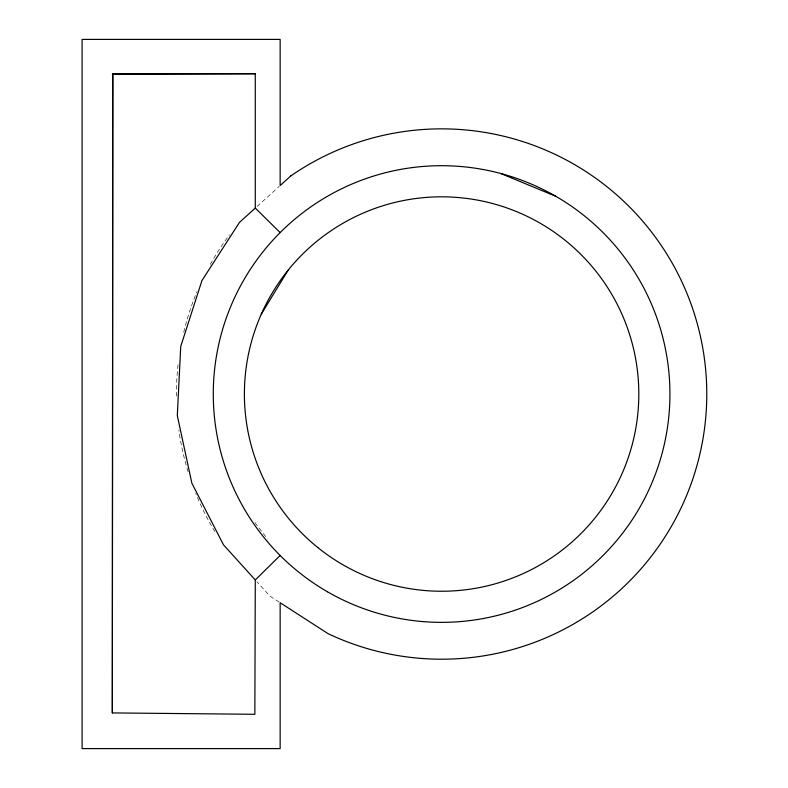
<?xml version="1.0" encoding="UTF-8"?>
<svg xmlns="http://www.w3.org/2000/svg" width="788" height="788" viewBox="0 0 788 788"><rect width="100%" height="100%" fill="white"/><g stroke="black" fill="none" stroke-linecap="round" stroke-linejoin="round"><path stroke-width="0.59" stroke-dasharray="3.94 2.96" d="M257.065 206.456L279.267 186.362M279.129 602.071L269.949 596.152L256.918 581.751M254.908 522.582L267.526 539.031M214.917 531.614A265.172 265.172 0 0 1 195.759 493.426M188.076 471.756A265.172 265.172 0 0 1 178.886 430.031M176.443 396.187A265.172 265.172 0 0 1 178.226 363.229M183.732 332.211A265.172 265.172 0 0 1 197.01 291.599M210.288 264.374A265.172 265.172 0 0 1 229.643 234.686"/><path stroke-width="1.18" d="M255.282 208.071L239.483 222.383L201.945 280.548L180.738 346.434L177.31 415.581L191.888 483.251L223.487 544.833L255.282 579.958L254.849 714.283L112.339 712.923L112.773 73.717L255.282 73.717L255.282 208.071L280.154 232.578M261.271 314.205L288.073 270.245M112.339 712.923L112.773 73.717M255.282 579.958L280.154 555.481M112.339 74.279L255.282 73.717M500.695 173.478L555.767 196.291M290.792 175.921L280.154 185.554L280.154 39.4L82.1 39.4L82.1 748.6L280.154 748.6L280.154 602.731L328.113 633.69A265.172 265.172 0 0 0 705.9 372.478A265.172 265.172 0 0 0 290.792 175.921M317.82 547.552A197.207 197.207 0 0 0 636.448 424.466A197.207 197.207 0 0 0 370.537 210.071A197.207 197.207 0 0 0 317.82 547.552M327.444 591.768A228.323 228.323 0 0 0 669.928 394.03A228.323 228.323 0 0 0 327.444 196.291A228.323 228.323 0 0 0 327.444 591.768"/></g></svg>
